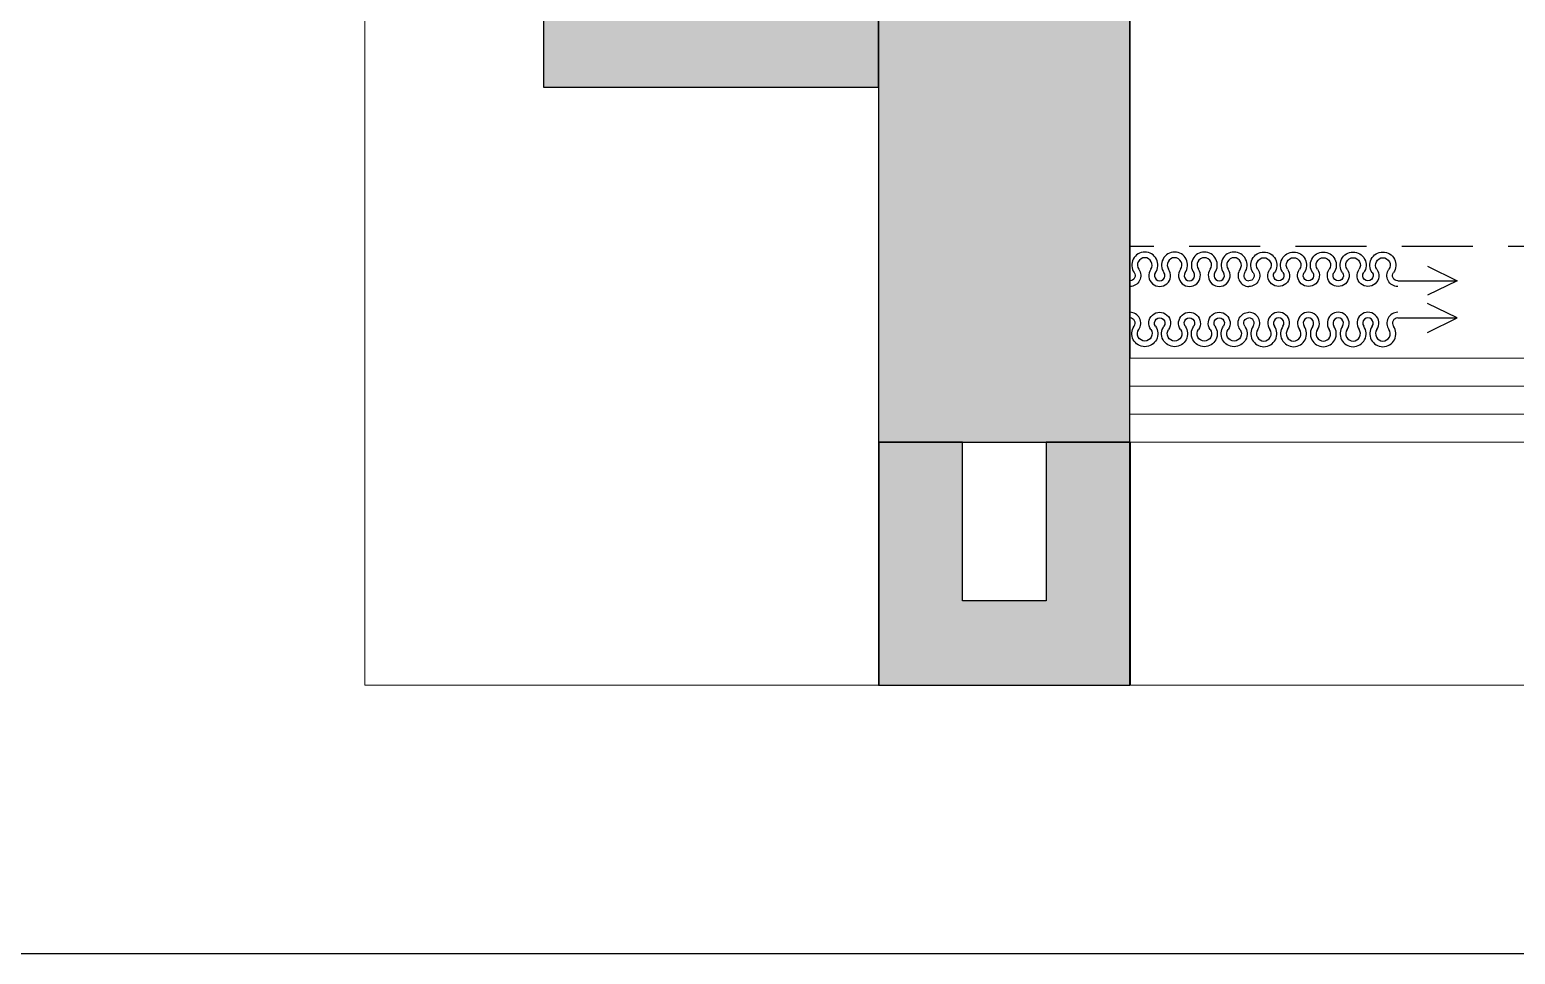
# Model space of a CAD drawing. Header units: millimetres. Extents: x 307301 to 459443, y -2888111 to -2805601.
# Drawn here: x 451097 to 453758, y -2888111 to -2886457 of the extents above; entities that cross this region are included whole.
import ezdxf

# ---------------------------------------------------------------- set-up
doc = ezdxf.new("R2010")
doc.units = ezdxf.units.MM
doc.header["$LTSCALE"] = 10
doc.header["$MEASUREMENT"] = 0
doc.linetypes.add('DASHED', pattern=[19.049999999999997, 12.7, -6.349999999999998])
doc.linetypes.add('HIDDEN', pattern=[9.524999999999999, 6.35, -3.175])
for name, color, linetype in [('BMA  furniture', 6, 'Continuous'), ('COL', 2, 'Continuous'), ('MCPL-BEAM', 2, 'DASHED'), ('PDA FURNITURE', 6, 'Continuous'), ('WALL - PDA', 1, 'Continuous')]:
    doc.layers.add(name, color=color, linetype=linetype)
for name, color, linetype, lineweight in [('COLUMN HATCH', 252, 'Continuous', 5), ('ELEV', 143, 'Continuous', 9), ('HATCH WALL', 8, 'Continuous', 0), ('WIN', 5, 'Continuous', 9)]:
    doc.layers.add(name, color=color, linetype=linetype, lineweight=lineweight)

# ---------------------------------------------------------------- blocks, each defined once
blk = doc.blocks.new('A$C9a3b0c70')
at = {"layer": 'COLUMN HATCH'}
h = blk.add_hatch(color=252, dxfattribs=at)
h.dxf.hatch_style = 1
h.paths.add_polyline_path([(18799.93941164622, 26757.268600835), (18349.93941164622, 26757.268600835), (18349.93941164622, 25822.26569941966), (18799.93941164622, 25822.26569941966)])
h.paths.add_polyline_path([(18649.93941164669, 23942.26569942012), (18349.93941164669, 23942.26569942012), (18349.93941164669, 22692.26569942012), (18649.93941164669, 22692.26569942012)])
h.paths.add_polyline_path([(18649.93941164669, 21942.26569942012), (18349.93941164669, 21942.26569942012), (18349.93941164669, 19392.26859113481), (18649.93941164669, 19392.26859113481)])
at = {"layer": 'HATCH WALL'}
for points in [[(18349.99660484027, 26757.28367522126), (18349.99660484027, 27192.27860401571), (18799.99660484027, 27192.27860401571), (18799.99660484027, 26757.28367522173), (18649.99660484027, 26757.28367522173), (18649.99660484027, 27041.28367522173), (18499.99660484027, 27041.28367522173), (18499.99660484027, 26757.28367522126)], [(18349.99660277925, 25822.28077380639), (17749.99882413307, 25822.3043795093), (17750.00326684071, 26122.29313944187), (18350.00104548689, 26122.26953373896)]]:
    blk.add_hatch(color=7, dxfattribs=at).paths.add_polyline_path(points)
at = {"layer": 'COL'}
blk.add_lwpolyline([(18349.93941164622, 26757.268600835), (18799.93941164622, 26757.268600835), (18799.93941164622, 25822.26569941966), (18349.93941164622, 25822.26569941966)], close=True, dxfattribs=at)
at = {"layer": 'MCPL-BEAM', "color": 2, "linetype": 'DASHED', "ltscale": 10}
for p, q in [((18350.19203884155, 26757.26824668515), (18350.19203884155, 27192.2631754796)), ((18800.19203884155, 26757.26824668515), (18800.19203884155, 27192.2631754796))]:
    blk.add_line(p, q, dxfattribs=at)
at = {"layer": 'WALL - PDA'}
for points in [[(18349.99660484027, 26757.28367522126), (18349.99660484027, 27192.27860401571), (18799.99660484027, 27192.27860401571), (18799.99660484027, 26757.28367522173), (18649.99660484027, 26757.28367522173), (18649.99660484027, 27041.28367522173), (18499.99660484027, 27041.28367522173), (18499.99660484027, 26757.28367522126)], [(18349.99660277925, 25822.28077380639), (17749.99882413307, 25822.3043795093), (17750.00326684071, 26122.29313944187), (18350.00104548689, 26122.26953373896)]]:
    blk.add_lwpolyline(points, close=True, dxfattribs=at)
blk = doc.blocks.new('A$C3F2B00B6')
at = {"color": 3}
for p, q in [((0, 118.9971480314852), (0, 0)), ((-28.98081454221392, 59.76699391368311), (0, 0)), ((0, 0), (28.98081454209751, 59.76699391368311))]:
    blk.add_line(p, q, dxfattribs=at)
for centre, major_axis, ratio, start_param, end_param in [((-10.43665343162138, 654.4712868194911), (-15.41865092454064, 15.41865092454064), 0.9999999999996553, 1.740594006414863, 3.926933931509883), ((-10.43665343162138, 654.4712868194911), (-7.375727112471797, 7.375727112471802), 0.999999999997866, 1.740594006414232, 3.926933931508699), ((-10.42649989027995, 416.4823612347827), (15.41865092405528, 15.41865092405527), 0.9999999999983928, 3.311390333254217, 5.497730258347846), ((-10.42649989027995, 416.4823612347827), (-7.375727111983828, 7.375727111983832), 0.9999999999981952, 1.740594006457166, 3.926933931554569), ((-31.46647282369668, 386.7349681593769), (18.38847146226582, 18.38847146226582), 0.9999999999996836, 2.356137604956145, 4.542477530051669), ((-31.4664728276548, 386.7349681581836), (18.38847145948826, 18.38847145948825), 0.9999999999999716, 0.1697976798191285, 2.356137604914315), ((-31.46647282369668, 386.7349681593769), (10.34554765020487, 10.34554765020486), 0.9999999999987641, 2.35613760495695, 4.542477530051534), ((-31.4664728276548, 386.7349681581836), (10.34554764743754, 10.34554764743754), 0.999999999997902, 0.1697976798205226, 2.356137604911745), ((-10.42988439940382, 356.9851815405709), (15.41865092452346, 15.41865092452345), 0.9999999999996748, 3.311390333211503, 7.684070183400999), ((-10.42988439940382, 356.9851815405709), (7.375727112477981, 7.375727112477978), 0.9999999999967133, 3.311390333214156, 7.684070183400142), ((-31.46985733974725, 327.2377884739835), (18.38847145792454, 18.38847145792453), 0.9999999999993034, 2.356137604831719, 4.54247752992688), ((-31.46985734073678, 327.2377884697635), (-18.38847145723304, 18.38847145723304), 0.9999999999989628, -1.400998647213647, 0.785341277881566), ((-31.46985733974725, 327.2377884739835), (10.34554764585893, 10.34554764585893), 0.9999999999980533, 2.356137604831249, 4.542477529927031), ((-31.46985734073678, 327.2377884697635), (10.34554764516447, 10.34554764516447), 0.9999999999999426, 0.1697976795827328, 2.356137604674049), ((-10.43326892168261, 297.488001858379), (15.41865092448768, 15.41865092448768), 0.9999999999990616, 3.311390333211268, 7.684070183400623), ((-10.43326892168261, 297.488001858379), (-7.375727112416638, 7.375727112416638), 0.9999999999996632, 1.74059400641553, 6.113273856605347), ((-31.47324185288744, 267.7406087854761), (-18.38847145562231, 18.38847145562233), 0.9999999999997868, 0.7853412782773292, 2.971681203371176), ((-31.47324185358594, 267.7406087845739), (18.3884714551356, 18.38847145513559), 0.999999999999402, 0.1697976799447327, 2.356137605039922), ((-31.47324185288744, 267.7406087854761), (-10.34554764355624, 10.34554764355625), 0.9999999999994368, 0.7853412782763023, 2.971681203372082), ((-31.47324185358594, 267.7406087845739), (-10.34554764305551, 10.34554764305552), 0.9999999999996647, -1.400998646850708, 0.7853412782463473), ((-10.43665343162138, 237.9908221760707), (-15.41865092454242, 15.41865092454242), 0.9999999999980844, 1.740594006413445, 6.113273856604573), ((-10.43665343162138, 237.9908221760707), (-7.375727112483299, 7.375727112483304), 0.9999999999960392, 1.740594006413928, 6.11327385660333), ((-31.47421076853061, 208.2417207863764), (18.3884714556236, 18.38847145562359), 0.9999999999999356, 0.1699114502209315, 2.356251375314212), ((-31.4742107692291, 208.2417207871913), (-18.38847145512854, 18.38847145512854), 0.9999999999985358, 0.7854550485536609, 2.971794973647257), ((-31.47421076853061, 208.2417207863764), (10.34554764356204, 10.34554764356204), 0.9999999999992732, 0.1699114502218956, 2.356251375313408), ((-31.4742107692291, 208.2417207871913), (-10.34554764305904, 10.34554764305905), 0.9999999999975774, 0.7854550485529117, 2.971794973646365), ((-10.43423783732578, 178.4943277135899), (15.41865092449833, 15.41865092449833), 0.9999999999976814, 3.311504104168959, 7.684183954358313), ((-10.43423783732578, 178.4943277135899), (7.375727112429705, 7.375727112429705), 0.9999999999962588, 3.31150410417043, 7.684183954358537), ((-31.47082625527401, 148.7445410979853), (-18.3884714578965, 18.38847145789653), 0.9999999999998112, -1.400884876334947, 0.7854550487611771), ((-31.47082625620533, 148.744541102089), (18.38847145723164, 18.38847145723164), 0.9999999999988788, 2.356251375711543, 4.542591300806481), ((-31.47082625527401, 148.7445410979853), (10.34554764583667, 10.34554764583667), 0.9999999999989349, 0.1699114504593771, 2.356251375554915), ((-31.47082625620533, 148.744541102089), (10.34554764515978, 10.34554764515978), 0.9999999999998936, 2.356251375710558, 4.542591300806143), ((-10.43085331481416, 118.9971480314852), (-15.41865092452061, 15.41865092452061), 0.999999999999218, 3.926990816989634, 6.113387627561402), ((-10.43085331481416, 118.9971480314852), (7.375727112443494, 7.375727112443491), 0.9999999999986352, 5.497787143781455, 7.684183954357432)]:
    blk.add_ellipse(centre, major_axis=major_axis, ratio=ratio, start_param=start_param, end_param=end_param, dxfattribs=at)
at = {"color": 3, "extrusion": (0, 0, -1)}
for centre, major_axis, ratio, start_param, end_param in [((-31.47421076853061, 624.7205208792875), (-18.38847145562774, 18.38847145562775), 0.9999999999983921, 3.311504103810981, 5.497844028903239), ((-31.4742107692291, 624.7205208784726), (18.38847145512854, 18.38847145512854), 0.9999999999985358, 3.927047702143454, 6.113387627237049), ((-31.47421076853061, 624.7205208792875), (10.34554764356196, 10.34554764356196), 0.9999999999977428, 1.740707777014571, 3.927047702109796), ((-31.4742107692291, 624.7205208784726), (10.34554764305905, 10.34554764305904), 0.9999999999975774, 3.927047702142703, 6.113387627236158), ((-10.43665343162138, 594.9714194896804), (15.41865092454242, 15.41865092454242), 0.9999999999980844, -1.400998647176348, 2.971681203014779), ((-10.43665343162138, 594.9714194896804), (7.375727112483301, 7.3757271124833), 0.9999999999960392, -1.400998647175863, 2.971681203013536), ((-31.47324185288744, 565.2216328801877), (-18.38847145564263, 18.38847145564263), 0.9999999999986696, 5.497730258661245, 7.684070183756122), ((-31.47324185358594, 565.22163288109), (-18.38847145513559, 18.3884714551356), 0.999999999999402, 3.311390333534525, 5.497730258629712), ((-31.47324185288744, 565.2216328801877), (-10.34554764357465, 10.34554764357465), 0.99999999999782, 5.497730258662604, 7.68407018375723), ((-10.43326892168261, 535.4742398074013), (-15.41865092448768, 15.41865092448768), 0.9999999999990616, 0.1697976796214759, 4.542477529810827), ((-10.43326892168261, 535.4742398074013), (-7.375727112418066, 7.375727112418067), 0.9999999999967124, 0.1697976796212401, 4.542477529813471), ((-31.46985733974725, 505.7244531917968), (-18.38847145792453, 18.38847145792454), 0.9999999999993034, 5.497730258421512, 7.684070183516674), ((-31.46985734073678, 505.7244531959004), (18.38847145724983, 18.38847145724982), 0.999999999999098, 1.740594006377136, 3.926933931469612), ((-31.46985733974725, 505.7244531917968), (-10.34554764585893, 10.34554764585893), 0.9999999999980533, 5.497730258421043, 7.684070183516825), ((-31.46985734073678, 505.7244531959004), (-10.34554764516447, 10.34554764516447), 0.9999999999999426, 3.311390333172524, 5.497730258263839), ((-10.42988439940382, 475.9770601251802), (-15.41865092452345, 15.41865092452346), 0.9999999999996741, 0.1697976796217126, 4.542477529811205), ((-31.46647282369668, 446.2272735063742), (-18.38847146226582, 18.38847146226582), 0.9999999999996836, 5.497730258545939, 7.684070183641462), ((-31.4664728276548, 446.2272735074803), (-18.38847145950754, 18.38847145950754), 0.9999999999998358, 3.311390333409913, 5.497730258502363), ((-31.46647282369668, 446.2272735063742), (-10.34554765020486, 10.34554765020487), 0.9999999999987641, 5.497730258546744, 7.684070183641327), ((-31.4664728276548, 446.2272735074803), (10.34554764744006, 10.34554764744006), 0.999999999999355, 1.740594006614958, 3.926933931708013), ((-10.42649989027995, 416.4798804308809), (7.375727111983828, 7.375727111983832), 0.9999999999981952, -1.400998647132625, 0.7853412779647759)]:
    blk.add_ellipse(centre, major_axis=major_axis, ratio=ratio, start_param=start_param, end_param=end_param, dxfattribs=at)
at = {"color": 3, "extrusion": (0, 0, -0.9999999999999998)}
for centre, major_axis, ratio, start_param, end_param in [((-31.47324185358594, 565.22163288109), (10.34554764305551, 10.34554764305552), 0.9999999999996647, 1.740594006739081, 3.92693393183614), ((-10.42988439940382, 475.9770601251802), (7.375727112457658, 7.375727112457658), 0.9999999999996626, -1.40099864717355, 2.971681203014847), ((-10.42649989027995, 416.4798804308809), (-15.41865092405527, 15.41865092405528), 0.9999999999983928, 0.1697976796644242, 2.356137604758056)]:
    blk.add_ellipse(centre, major_axis=major_axis, ratio=ratio, start_param=start_param, end_param=end_param, dxfattribs=at)

msp = doc.modelspace()

# ---------------------------------------------------------------- linework, layer by layer
at = {"layer": 'BMA  furniture', "color": 3, "linetype": 'HIDDEN', "ltscale": 2, "elevation": 0.05547479553417366}
msp.add_lwpolyline([(455967.5324412101, -2886844.964701861), (453067.5324412101, -2886844.964701861)], dxfattribs=at)
at = {"layer": 'ELEV', "ltscale": 50, "elevation": 2.980013874553933e-10, "flags": 128}
msp.add_lwpolyline([(455967.5324412101, -2887629.966447221), (451697.5324412101, -2887629.966447221), (451697.5324412101, -2884379.966447221)], dxfattribs=at)
at = {"layer": 'PDA FURNITURE', "color": 8, "linetype": 'HIDDEN', "ltscale": 10, "const_width": 2}
msp.add_lwpolyline([(436815.1980353753, -2864894.449732024), (459441.6146960531, -2864894.449732024), (459441.6146960531, -2888110.47350455), (436815.1980353753, -2888110.47350455)], close=True, dxfattribs=at)
at = {"layer": 'PDA FURNITURE', "elevation": 0.05547479569909773}
msp.add_lwpolyline([(445532.5126149091, -2878859.959372897), (445537.532441211, -2879829.966447221), (446517.5592247615, -2879829.979776284), (446517.5612535996, -2884999.966447221), (449267.5324412105, -2884999.96644722), (449267.5324412105, -2884089.961800445), (449567.5315784584, -2884089.961800445), (449567.5778774899, -2881639.961800445), (451097.4935578835, -2881639.976874832), (451097.4935578835, -2884229.96644722), (452617.5324412105, -2884229.96644722), (452617.5324412106, -2884379.961800446), (452167.546163159, -2884379.966447221), (452167.6201290754, -2886259.994577975), (453067.5324412101, -2886259.961800446), (453067.5324412101, -2887044.964701861), (455667.2615748937, -2887043.763307358), (455667.2759670526, -2886965.078439418), (455967.2251233984, -2886964.939826551), (455967.7262304539, -2878729.873110246)], dxfattribs=at)
at = {"layer": 'WIN', "ltscale": 50}
for p, q in [((455667.5325312125, -2887045.103338705), (453067.5324412101, -2887044.964701861)), ((455667.5325312125, -2887095.103338705), (453067.5324412101, -2887094.964701861)), ((455667.5325312125, -2887145.103338705), (453067.5324412101, -2887144.964701861)), ((455667.5325312125, -2887195.103338705), (453067.5324412101, -2887194.964701861))]:
    msp.add_line(p, q, dxfattribs=at)

# ---------------------------------------------------------------- block references
at = {"xscale": -1, "rotation": 180}
msp.add_blockref('A$C9a3b0c70', (434267.5930295638, -2860437.696101026), dxfattribs=at)
at = {"layer": 'BMA  furniture', "yscale": 0.8954225604944318, "zscale": 0.8954225604944318}
for p, xscale, rotation in [((453653.5596859393, -2886906.207814117), -0.8954225604944318, 90), ((453653.5596859393, -2886972.760652175), 0.8954225604944318, 89.99999999999993)]:
    msp.add_blockref('A$C3F2B00B6', p, dxfattribs=dict(at, xscale=xscale, rotation=rotation))

doc.saveas('drawing.dxf')
